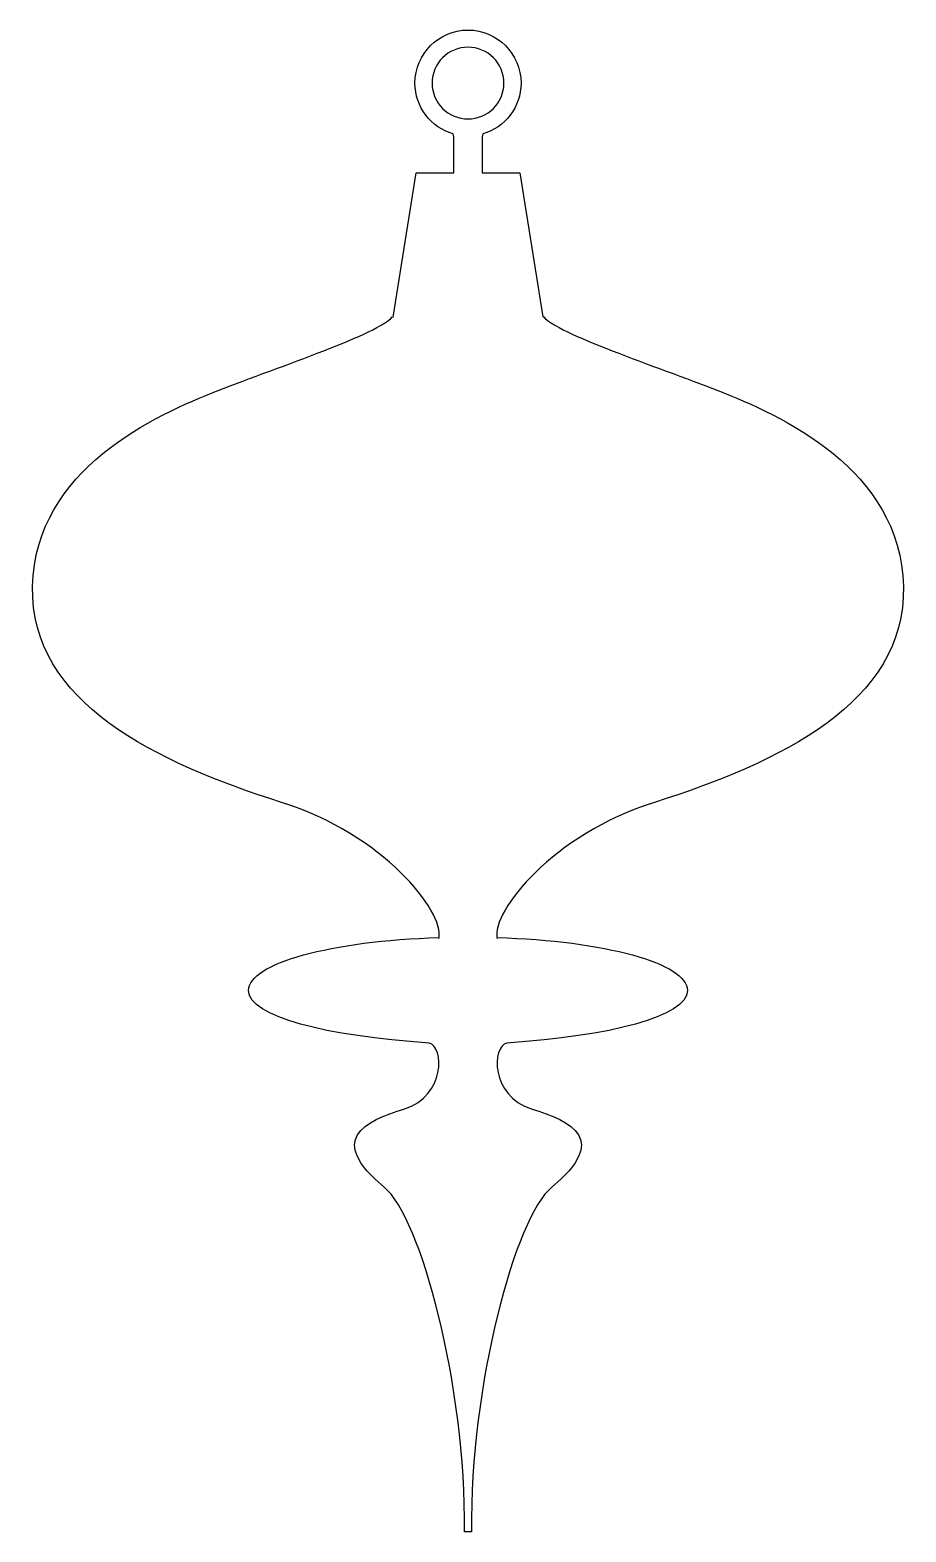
# Model space of a CAD drawing. Header units: centimetres. Extents: x -6.4 to 6.4, y -11.1 to 11.1.
import ezdxf

# ---------------------------------------------------------------- set-up
doc = ezdxf.new("R2010")
doc.units = ezdxf.units.CM
doc.header["$MEASUREMENT"] = 0
doc.layers.add('Camada 1', color=7, linetype='Continuous')

msp = doc.modelspace()

# ---------------------------------------------------------------- linework, layer by layer
at = {"layer": 'Camada 1'}
for points, knots in [([(1.09991, 6.82872), (1.09991, 6.82872), (0.76063, 8.94967), (0.76063, 8.94967), (0.76063, 8.94967), (0.76063, 8.94967), (0.20649, 8.94968), (0.20649, 8.94968), (0.20649, 8.94968), (0.20649, 8.94968), (0.20649, 9.47752), (0.20649, 9.47752), (0.20649, 9.47752), (0.20649, 9.47752), (0.21834, 9.52136), (0.21834, 9.52136), (0.21834, 9.52136), (0.54275, 9.61563), (0.78034, 9.91548), (0.78034, 10.27058), (0.78034, 10.27058), (0.78032, 10.70151), (0.43094, 11.05092), (-0.00001, 11.05092), (-0.00001, 11.05092), (-0.43096, 11.05092), (-0.78037, 10.70151), (-0.78037, 10.27058), (-0.78037, 10.27058), (-0.78037, 9.91548), (-0.54275, 9.6156), (-0.21834, 9.52136), (-0.21834, 9.52136), (-0.21834, 9.52136), (-0.20651, 9.47752), (-0.20651, 9.47752), (-0.20651, 9.47752), (-0.20651, 9.47752), (-0.20651, 8.94968), (-0.20651, 8.94968), (-0.20651, 8.94968), (-0.20651, 8.94968), (-0.76066, 8.94968), (-0.76066, 8.94968), (-0.76066, 8.94968), (-0.76066, 8.94968), (-1.10078, 6.82344), (-1.10078, 6.82344), (-1.10078, 6.82344), (-1.10078, 6.82344), (-1.11618, 6.83135), (-1.11618, 6.83135), (-1.11618, 6.83135), (-1.30337, 6.58762), (-2.76194, 6.10187), (-3.67862, 5.74632), (-3.67862, 5.74632), (-4.5953, 5.39077), (-6.37256, 4.5863), (-6.40981, 2.86558), (-6.40981, 2.86558), (-6.44706, 1.14486), (-4.57643, 0.26589), (-2.74348, -0.3141), (-2.74348, -0.3141), (-1.25467, -0.7854), (-0.34546, -1.9103), (-0.42787, -2.31628), (-0.42787, -2.31628), (-0.42787, -2.31628), (-0.42832, -2.30313), (-0.42832, -2.30313), (-0.42832, -2.30313), (-2.00743, -2.35091), (-3.22968, -2.68146), (-3.22968, -3.08259), (-3.22968, -3.08259), (-3.22968, -3.47102), (-2.07932, -3.75466), (-0.57387, -3.85681), (-0.57387, -3.85681), (-0.3494, -3.90547), (-0.33011, -4.63495), (-0.92897, -4.82214), (-0.92897, -4.82214), (-1.52783, -5.00933), (-2.08898, -5.27109), (-1.2284, -5.9817), (-1.2284, -5.9817), (-0.69751, -6.42009), (-0.03116, -8.88127), (-0.04997, -11.05091), (-0.04997, -11.05091), (-0.04997, -11.05091), (0.04997, -11.05092), (0.04997, -11.05092), (0.04997, -11.05092), (0.03113, -8.88128), (0.69751, -6.42013), (1.2284, -5.98171), (1.2284, -5.98171), (2.08896, -5.27109), (1.5278, -5.00934), (0.92897, -4.82215), (0.92897, -4.82215), (0.33014, -4.63496), (0.34943, -3.90547), (0.57387, -3.85682), (0.57387, -3.85682), (2.07932, -3.75469), (3.22968, -3.47103), (3.22968, -3.0826), (3.22968, -3.0826), (3.22968, -2.68147), (2.00744, -2.35092), (0.42832, -2.30314), (0.42832, -2.30314), (0.42832, -2.30314), (0.42787, -2.31629), (0.42787, -2.31629), (0.42787, -2.31629), (0.34545, -1.91031), (1.25469, -0.78541), (2.7435, -0.31411), (2.7435, -0.31411), (4.57643, 0.26588), (6.44708, 1.14488), (6.4098, 2.86557), (6.4098, 2.86557), (6.37252, 4.58626), (4.59526, 5.39075), (3.67856, 5.74627), (3.67856, 5.74627), (2.76188, 6.10182), (1.30334, 6.58757), (1.11612, 6.8313), (1.11612, 6.8313), (1.11612, 6.8313), (1.09991, 6.82872), (1.09991, 6.82872)], [0, 0, 0, 0, 0.02777778, 0.02777778, 0.02777778, 0.02777778, 0.05555556, 0.05555556, 0.05555556, 0.05555556, 0.08333333, 0.08333333, 0.08333333, 0.08333333, 0.11111111, 0.11111111, 0.11111111, 0.11111111, 0.13888889, 0.13888889, 0.13888889, 0.13888889, 0.16666667, 0.16666667, 0.16666667, 0.16666667, 0.19444444, 0.19444444, 0.19444444, 0.19444444, 0.22222222, 0.22222222, 0.22222222, 0.22222222, 0.25, 0.25, 0.25, 0.25, 0.27777778, 0.27777778, 0.27777778, 0.27777778, 0.30555556, 0.30555556, 0.30555556, 0.30555556, 0.33333333, 0.33333333, 0.33333333, 0.33333333, 0.36111111, 0.36111111, 0.36111111, 0.36111111, 0.38888889, 0.38888889, 0.38888889, 0.38888889, 0.41666667, 0.41666667, 0.41666667, 0.41666667, 0.44444444, 0.44444444, 0.44444444, 0.44444444, 0.47222222, 0.47222222, 0.47222222, 0.47222222, 0.5, 0.5, 0.5, 0.5, 0.52777778, 0.52777778, 0.52777778, 0.52777778, 0.55555556, 0.55555556, 0.55555556, 0.55555556, 0.58333333, 0.58333333, 0.58333333, 0.58333333, 0.61111111, 0.61111111, 0.61111111, 0.61111111, 0.63888889, 0.63888889, 0.63888889, 0.63888889, 0.66666667, 0.66666667, 0.66666667, 0.66666667, 0.69444444, 0.69444444, 0.69444444, 0.69444444, 0.72222222, 0.72222222, 0.72222222, 0.72222222, 0.75, 0.75, 0.75, 0.75, 0.77777778, 0.77777778, 0.77777778, 0.77777778, 0.80555556, 0.80555556, 0.80555556, 0.80555556, 0.83333333, 0.83333333, 0.83333333, 0.83333333, 0.86111111, 0.86111111, 0.86111111, 0.86111111, 0.88888889, 0.88888889, 0.88888889, 0.88888889, 0.91666667, 0.91666667, 0.91666667, 0.91666667, 0.94444444, 0.94444444, 0.94444444, 0.94444444, 1, 1, 1, 1]), ([(-0.52783, 10.27058), (-0.52783, 10.56212), (-0.29153, 10.7984), (0.00001, 10.7984), (0.00001, 10.7984), (0.29155, 10.7984), (0.52783, 10.5621), (0.52783, 10.27058), (0.52783, 10.27058), (0.52783, 9.97906), (0.29153, 9.74274), (0.00001, 9.74274), (0.00001, 9.74274), (-0.29151, 9.74274), (-0.52783, 9.97904), (-0.52783, 10.27058)], [0, 0, 0, 0, 0.2, 0.2, 0.2, 0.2, 0.4, 0.4, 0.4, 0.4, 0.6, 0.6, 0.6, 0.6, 1, 1, 1, 1])]:
    msp.add_open_spline(points, degree=3, knots=knots, dxfattribs=at)

doc.saveas('drawing.dxf')
